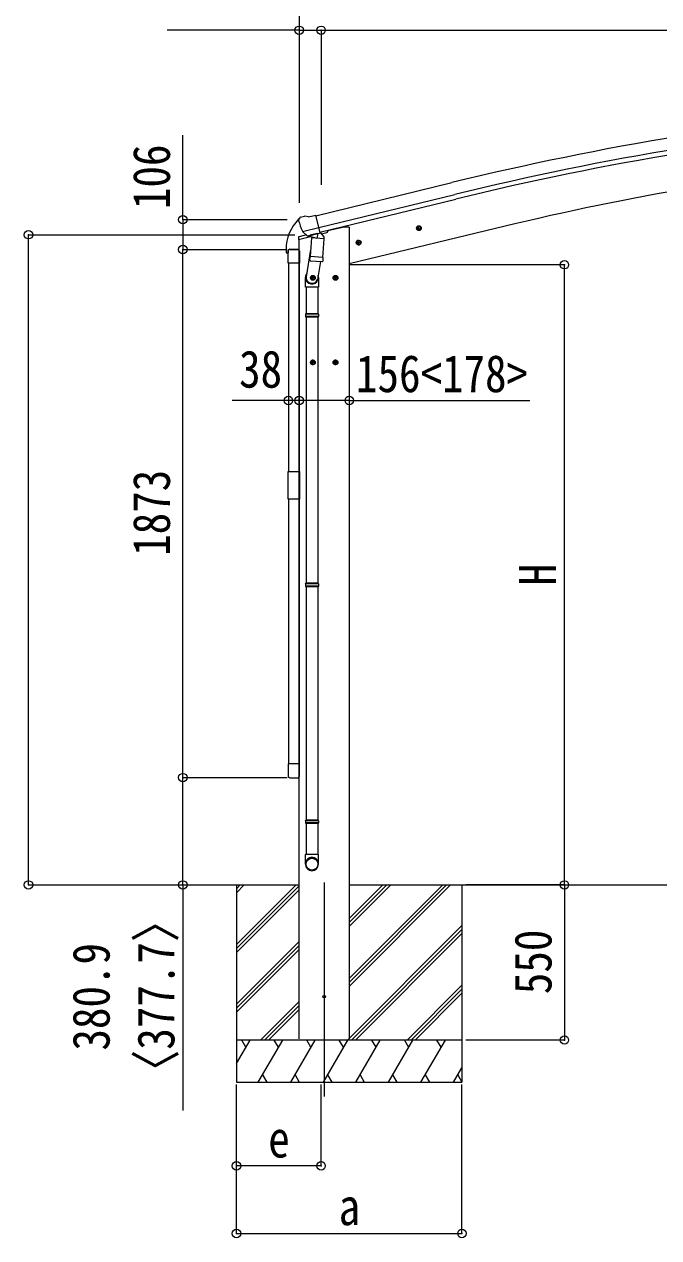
# Model space of a CAD drawing. Units: millimetres at full size, sheet at 1:30. Extents: x -8385 to 8479, y -5853 to 5787.
# Drawn here: x -5523 to -3271, y -2597 to 1707 of the extents above; entities that cross this region are included whole.
import ezdxf
from ezdxf.enums import TextEntityAlignment as Align

# ---------------------------------------------------------------- set-up
doc = ezdxf.new("R2010")
doc.units = ezdxf.units.MM
doc.header["$LTSCALE"] = 30
doc.header["$PDMODE"] = 32
doc.header["$PDSIZE"] = 30
for name, color, linetype, lineweight in [('0-0_0', 7, 'Continuous', 9), ('0-1_本体', 4, 'Continuous', 9), ('0-2_部品', 7, 'Continuous', 9), ('0-8_PARTS2', 2, 'Continuous', 9), ('0-A_寸法', 4, 'Continuous', 9), ('1-1_GLASS', 4, 'Continuous', 9), ('1-2_GLASS_SEAL', 7, 'Continuous', 9), ('1-A', 6, 'Continuous', 9)]:
    doc.layers.add(name, color=color, linetype=linetype, lineweight=lineweight)
doc.styles.add('ＭＳ ゴシック', font='')
doc.styles.get('ＭＳ ゴシック').set_extended_font_data('MS Gothic')

msp = doc.modelspace()

# ---------------------------------------------------------------- linework, layer by layer
at = {"layer": '0-0_0'}
for p, q in [((-5143.76, -1345.53), (-4547.42, -1345.53)), ((-4769.67, -1345.53), (-4769.67, -2045.53)), ((-4769.67, -1556.76), (-4558.44, -1345.53)), ((-4769.67, -1372.91), (-4742.29, -1345.53)), ((-4769.67, -1358.77), (-4756.44, -1345.53)), ((-4769.67, -1570.9), (-4547.42, -1348.65)), ((-4769.67, -1585.04), (-4547.42, -1362.8)), ((-4369.42, -1345.53), (-1897.19, -1345.53)), ((-4369.42, -1705.29), (-4009.66, -1345.53)), ((-4369.42, -1677.01), (-4037.94, -1345.53)), ((-4369.42, -1691.15), (-4023.8, -1345.53)), ((-4369.42, -1493.16), (-4221.79, -1345.53)), ((-4369.42, -1479.02), (-4235.94, -1345.53)), ((-4369.42, -1464.88), (-4250.08, -1345.53)), ((-3969.67, -1345.53), (-3969.67, -2045.53)), ((-4375.82, -1895.53), (-3969.67, -1489.39)), ((-4361.67, -1895.53), (-3969.67, -1503.54)), ((-4769.67, -1768.89), (-4547.42, -1546.64)), ((-4347.53, -1895.53), (-3969.67, -1517.68)), ((-4769.67, -1783.03), (-4547.42, -1560.79)), ((-4769.67, -1797.18), (-4547.42, -1574.93)), ((-4163.68, -1895.53), (-3969.67, -1701.52)), ((-4149.54, -1895.53), (-3969.67, -1715.67)), ((-4684.18, -1895.53), (-4547.42, -1758.77)), ((-4135.4, -1895.53), (-3969.67, -1729.81)), ((-4670.04, -1895.53), (-4547.42, -1772.92)), ((-4655.9, -1895.53), (-4547.42, -1787.06)), ((-3969.67, -1895.53), (-4769.67, -1895.53)), ((-4769.67, -1979.36), (-4721.27, -1895.53)), ((-4736.28, -1921.51), (-4751.28, -1895.53)), ((-4692.41, -2045.53), (-4605.81, -1895.53)), ((-4620.81, -1921.51), (-4635.81, -1895.53)), ((-4576.94, -2045.53), (-4490.34, -1895.53)), ((-4505.34, -1921.51), (-4520.34, -1895.53)), ((-4461.47, -2045.53), (-4374.87, -1895.53)), ((-4389.87, -1921.51), (-4404.87, -1895.53)), ((-4346, -2045.53), (-4259.4, -1895.53)), ((-4274.4, -1921.51), (-4289.4, -1895.53)), ((-4230.53, -2045.53), (-4143.93, -1895.53)), ((-4173.93, -1895.53), (-4158.93, -1921.51)), ((-4115.06, -2045.53), (-4028.45, -1895.53)), ((-4043.46, -1921.51), (-4058.46, -1895.53)), ((-4677.41, -2019.55), (-4662.41, -2045.53)), ((-4561.94, -2019.55), (-4546.94, -2045.53)), ((-4446.47, -2019.55), (-4431.47, -2045.53)), ((-4331, -2019.55), (-4316, -2045.53)), ((-4215.53, -2019.55), (-4200.53, -2045.53)), ((-4100.06, -2019.55), (-4085.06, -2045.53)), ((-3999.59, -2045.53), (-3969.67, -1993.72)), ((-3984.59, -2019.55), (-3969.59, -2045.53)), ((-4769.67, -2045.53), (-3969.67, -2045.53))]:
    msp.add_line(p, q, dxfattribs=at)
at = {"layer": '0-1_本体'}
for p, q in [((-4487.95, 1028.35), (-4005.08, 1145.84)), ((-4477.88, 986.38), (-3994.87, 1103.85)), ((-4473.95, 970.01), (-3990.89, 1087.49)), ((-3781.34, 999.39), (-4369.4, 858.21)), ((-4445.43, 975.72), (-4393.42, 988.21)), ((-4369.42, 988.21), (-4393.42, 988.21)), ((-4369.42, 988.21), (-4369.42, -1891.79)), ((-4547.42, -1891.79), (-4547.42, 944.76))]:
    msp.add_line(p, q, dxfattribs=at)
at = {"layer": '0-1_本体', "color": 6}
for p, q in [((-4960.28, 1014.36), (-4960.28, 908.36)), ((-4960.28, -964.64), (-4960.28, 908.36)), ((-4547.42, 372.83), (-4585.43, 372.83)), ((-3605.91, -1345.53), (-3605.91, -1895.53))]:
    msp.add_line(p, q, dxfattribs=at)
at = {"layer": '0-1_本体'}
for centre, radius, start, end in [((-1392.5, -9596.04), 11054.98, 95.16866, 103.66973), ((-1392.5, -9596.04), 11011.82, 95.16974, 103.66973), ((-1392.5, -9596.04), 10994.98, 95.16974, 103.66973), ((-1626.33, -7996.31), 9250.23, 94.95525, 103.47191)]:
    msp.add_arc(centre, radius, start, end, dxfattribs=at)
at = {"layer": '0-2_部品'}
for p, q in [((-4549.41, 1012.77), (-4549.14, 1011.62)), ((-4545.19, 1021.35), (-4549.05, 1015.05)), ((-4542.1, 1023.6), (-4528.92, 1026.76)), ((-4514.36, 1024.09), (-4527.62, 1026.79)), ((-4514.36, 1024.09), (-4488.43, 1030.31)), ((-4120.06, 991.5), (-4127.36, 989.75)), ((-4119.86, 974.58), (-4124.53, 994.03)), ((-4114.9, 986.06), (-4120.06, 991.5)), ((-4549.99, 944.15), (-4506.96, 954.48)), ((-4549.99, 951.04), (-4549.99, 944.15)), ((-4521.53, 960.23), (-4547.69, 953.95)), ((-4535.36, 972.47), (-4477.85, 986.27)), ((-4518.51, 957.56), (-4534.88, 972.05)), ((-4515.8, 956.99), (-4508.28, 958.8)), ((-4514.96, 957.1), (-4513.43, 957.46)), ((-4513.43, 957.46), (-4476.73, 966.28)), ((-4511.59, 957.24), (-4511.65, 956.49)), ((-4510.89, 955.45), (-4485.07, 949.02)), ((-4503.97, 950.11), (-4508.65, 883.27)), ((-4458.28, 946.91), (-4503.97, 950.11)), ((-4502.2, 953.29), (-4502.43, 950)), ((-4482.68, 964.45), (-4483.7, 949.84)), ((-4476.73, 966.28), (-4475.2, 966.64)), ((-4473.64, 968.75), (-4472.7, 968.68)), ((-4472.7, 968.68), (-4459.39, 953.36)), ((-4468.4, 963.73), (-4449.27, 968.33)), ((-4459.39, 953.36), (-4459.83, 947.02)), ((-4445.43, 976.94), (-4445.43, 973.19)), ((-4131.92, 981.97), (-4112.47, 986.64)), ((-4127.36, 989.75), (-4129.49, 982.55)), ((-4117.03, 978.86), (-4114.9, 986.06)), ((-4506.91, 908.04), (-4522.83, 811.87)), ((-4462.96, 880.08), (-4458.28, 946.91)), ((-4345.85, 930.61), (-4326.4, 935.28)), ((-4341.29, 938.39), (-4343.43, 931.19)), ((-4334, 940.14), (-4341.29, 938.39)), ((-4333.79, 923.22), (-4338.46, 942.67)), ((-4328.83, 934.7), (-4334, 940.14)), ((-4330.96, 927.5), (-4328.83, 934.7)), ((-4509.5, 870.8), (-4508.63, 883.27)), ((-4509.11, 869.45), (-4509.11, 869.45)), ((-4462.96, 880.08), (-4508.65, 883.27)), ((-4507.66, 868.67), (-4465.96, 865.75)), ((-4471.39, 866.13), (-4482.12, 802.54)), ((-4462.97, 880.08), (-4463.86, 867.38)), ((-4498.42, 797.96), (-4498.42, 817.96)), ((-4418.42, 797.96), (-4418.42, 817.96)), ((-4524.98, 774.71), (-4524.98, 809.06)), ((-4488.42, 807.96), (-4508.42, 807.96)), ((-4498.42, 815.47), (-4504.92, 811.72)), ((-4504.92, 811.72), (-4504.92, 804.21)), ((-4504.92, 804.21), (-4498.42, 800.46)), ((-4491.92, 811.72), (-4498.42, 815.47)), ((-4478.98, 809.36), (-4478.98, 774.71)), ((-4408.42, 807.96), (-4428.42, 807.96)), ((-4418.42, 815.47), (-4424.92, 811.72)), ((-4424.92, 811.72), (-4424.92, 804.21)), ((-4424.92, 804.21), (-4418.42, 800.46)), ((-4411.92, 811.72), (-4418.42, 815.47)), ((-4478.98, 774.71), (-4524.98, 774.71)), ((-4522.98, 774.71), (-4522.98, 680.71)), ((-4480.98, 774.71), (-4480.98, 680.71)), ((-4524.98, 678.71), (-4523.98, 680.71)), ((-4478.98, 678.71), (-4524.98, 678.71)), ((-4478.98, 670.71), (-4524.98, 670.71)), ((-4479.98, 680.71), (-4523.98, 680.71)), ((-4479.98, 668.71), (-4523.98, 668.71)), ((-4522.98, 668.71), (-4522.98, -275.48)), ((-4480.98, 668.71), (-4480.98, -275.48)), ((-4478.98, 678.71), (-4479.98, 680.71)), ((-4478.98, 670.71), (-4479.98, 668.71)), ((-4478.98, 678.71), (-4478.98, 670.71)), ((-4498.42, 497.96), (-4498.42, 517.96)), ((-4418.42, 497.96), (-4418.42, 517.96)), ((-4488.42, 507.96), (-4508.42, 507.96)), ((-4498.42, 515.47), (-4504.92, 511.72)), ((-4504.92, 511.72), (-4504.92, 504.21)), ((-4504.92, 504.21), (-4498.42, 500.46)), ((-4491.92, 511.72), (-4498.42, 515.47)), ((-4408.42, 507.96), (-4428.42, 507.96)), ((-4418.42, 515.47), (-4424.92, 511.72)), ((-4424.92, 511.72), (-4424.92, 504.21)), ((-4424.92, 504.21), (-4418.42, 500.46)), ((-4411.92, 511.72), (-4418.42, 515.47)), ((-4524.98, -277.48), (-4523.98, -275.48)), ((-4478.98, -277.48), (-4524.98, -277.48)), ((-4478.98, -285.48), (-4524.98, -285.48)), ((-4479.98, -275.48), (-4523.98, -275.48)), ((-4479.98, -287.48), (-4523.98, -287.48)), ((-4522.98, -287.48), (-4522.98, -1115.67)), ((-4480.98, -287.48), (-4480.98, -1115.67)), ((-4478.98, -277.48), (-4479.98, -275.48)), ((-4478.98, -285.48), (-4479.98, -287.48)), ((-4478.98, -277.48), (-4478.98, -285.48)), ((-4524.98, -1117.67), (-4523.98, -1115.67)), ((-4478.98, -1117.67), (-4524.98, -1117.67)), ((-4479.98, -1115.67), (-4523.98, -1115.67)), ((-4478.98, -1117.67), (-4479.98, -1115.67)), ((-4478.98, -1117.67), (-4478.98, -1125.67)), ((-4478.98, -1125.67), (-4524.98, -1125.67)), ((-4479.98, -1127.67), (-4523.98, -1127.67)), ((-4522.98, -1127.67), (-4522.98, -1237.67)), ((-4480.98, -1127.67), (-4480.98, -1237.67)), ((-4478.98, -1125.67), (-4479.98, -1127.67)), ((-4524.98, -1271.81), (-4524.98, -1237.67)), ((-4478.98, -1237.67), (-4524.98, -1237.67)), ((-4478.98, -1271.81), (-4478.98, -1237.67))]:
    msp.add_line(p, q, dxfattribs=at)
for points in [[(-4483, 964.86), (-4473.27, 967.2), (-4488.43, 1030.31)], [(-4535.63, 973.04), (-4535.04, 972.2), (-4534.88, 972.05)], [(-4483, 964.86), (-4483.23, 964.71), (-4508, 958.77), (-4508.28, 958.8)], [(-4129.49, 982.55), (-4124.33, 977.11), (-4117.03, 978.86)], [(-4343.43, 931.19), (-4338.26, 925.75), (-4330.96, 927.5)], [(-4498.42, 800.46), (-4491.92, 804.21), (-4491.92, 811.72)], [(-4418.42, 800.46), (-4411.92, 804.21), (-4411.92, 811.72)], [(-4524.98, 678.71), (-4524.98, 670.71), (-4523.98, 668.71)], [(-4498.42, 500.46), (-4491.92, 504.21), (-4491.92, 511.72)], [(-4418.42, 500.46), (-4411.92, 504.21), (-4411.92, 511.72)], [(-4524.98, -277.48), (-4524.98, -285.48), (-4523.98, -287.48)], [(-4524.98, -1117.67), (-4524.98, -1125.67), (-4523.98, -1127.67)]]:
    msp.add_lwpolyline(points, dxfattribs=at)
for centre, radius in [((-4122.19, 984.3), 8.5), ((-4122.19, 984.3), 7.7), ((-4122.19, 984.3), 6.5), ((-4336.13, 932.94), 8.5), ((-4336.13, 932.94), 7.7), ((-4336.13, 932.94), 6.5), ((-4498.42, 807.96), 8.5), ((-4498.42, 807.96), 7.7), ((-4498.42, 807.96), 6.5), ((-4418.42, 807.96), 8.5), ((-4418.42, 807.96), 7.7), ((-4418.42, 807.96), 6.5), ((-4498.42, 507.96), 8.5), ((-4498.42, 507.96), 7.7), ((-4498.42, 507.96), 6.5), ((-4418.42, 507.96), 8.5), ((-4418.42, 507.96), 7.7), ((-4418.42, 507.96), 6.5), ((-4458.42, -1741.79), 4.5)]:
    msp.add_circle(centre, radius, dxfattribs=at)
for centre, radius, start, end in [((-4352.33, 1058.87), 202.4, 193.5, 205.09125), ((-4540.93, 1018.74), 5, 103.5, 148.5), ((-4528.21, 1023.85), 3, 78.5, 103.5), ((-4546.99, 951.04), 3, 103.5, 180), ((-4515.08, 957.58), 0.5, 248.23754, 283.5), ((-4512.09, 957.27), 0.5, 356, 103.5), ((-4510.65, 956.43), 1, 176, 256), ((-4484.72, 949.99), 1.03, 250.03897, 351.96569), ((-4482.08, 964.37), 0.604, 100.59842, 172.20595), ((-4475.31, 967.13), 0.5, 283.5, 318.76246), ((-4450.43, 973.19), 5, 283.5, 0), ((-4507.56, 870.63), 1.95, 175.04017, 217.47766), ((-4507.52, 870.66), 2, 217.40962, 266), ((-4465.82, 867.75), 2, 266, 349.46843), ((-4494.98, 809.06), 30, 177.45142, 180)]:
    msp.add_arc(centre, radius, start, end, dxfattribs=at)
for centre, major_axis, ratio, start_param, end_param in [((-4546.49, 1013.49), (-1.57, -2.57), 0.99628, 4.712389, 5.4996506), ((-4516.52, 959.81), (-0.73, -2.92), 0.997631, 5.8041905, 6.6006116), ((-4516.46, 960.04), (2.63, 3.16), 0.650902, 4.0958226, 4.1686332), ((-4516.49, 959.91), (-0.73, -2.92), 0.997631, 0.3902369, 0.4789948), ((-4501.98, 809.36), (23, 0), 0.996195, 2.5560258, 6.5663028), ((-4501.98, 809.36), (21, 0), 0.996195, 2.9349147, 5.9512394), ((-4501.98, -1270.07), (-23, 0), 0.996195, 3.1415927, 6.2831853), ((-4501.98, -1271.81), (-23, 0), 0.996195, 3.1415927, 6.2831853), ((-4501.98, -1271.81), (0, -23.43), 0.981806, 4.712389, 7.8539816)]:
    msp.add_ellipse(centre, major_axis=major_axis, ratio=ratio, start_param=start_param, end_param=end_param, dxfattribs=at)
msp.add_ellipse((-4501.98, -1271.81), major_axis=(21, 0), ratio=0.996195, dxfattribs=at)
at = {"layer": '0-8_PARTS2'}
msp.add_line((-4458.42, -1336.32), (-4458.42, -2095.53), dxfattribs=at)
at = {"layer": '0-A_寸法', "color": 6}
for p, q in [((-4547.42, 2002.83), (-4547.42, 1686.21)), ((-4547.42, 1686.21), (-5015.53, 1686.21)), ((-4547.42, 1686.21), (-4547.42, 1073.98)), ((-4547.42, 1686.21), (-4469.42, 1686.21)), ((-4469.42, 1686.21), (-4469.42, 1138.35)), ((-4469.42, 1686.21), (-1848.42, 1686.21)), ((-5508, 960.87), (-4562.92, 960.87)), ((-5508, -1345.53), (-5508, 960.87)), ((-4369.42, 372.83), (-4547.42, 372.83)), ((-4369.42, 372.83), (-3728.69, 372.83)), ((-5508, -1345.53), (-4779.89, -1345.53)), ((-4960.03, -1345.53), (-4960.03, -2145.53)), ((-4769.67, -2581.9), (-4769.67, -2052.95)), ((-4769.67, -2341.92), (-4769.67, -2052.95)), ((-4469.42, -2341.92), (-4469.42, -2052.95)), ((-3969.67, -2581.9), (-3969.67, -2052.95)), ((-4469.42, -2341.92), (-4769.67, -2341.92)), ((-4769.67, -2581.9), (-3969.67, -2581.9))]:
    msp.add_line(p, q, dxfattribs=at)
for p in [(-4547.42, 1686.21), (-4469.42, 1686.21), (-5508, 960.87), (-4547.42, 372.83), (-4369.42, 372.83), (-5508, -1345.53), (-4960.03, -1345.53), (-4769.67, -2341.92), (-4469.42, -2341.92), (-4769.67, -2581.9), (-3969.67, -2581.9)]:
    msp.add_point(p, dxfattribs=at)
at = {"layer": '1-1_GLASS'}
for p, q in [((-4585.43, 859.86), (-4585.43, 120.86)), ((-4547.42, 859.86), (-4547.42, 120.86)), ((-4585.43, 22.86), (-4585.43, -916.14)), ((-4547.42, 22.86), (-4547.42, -916.14))]:
    msp.add_line(p, q, dxfattribs=at)
at = {"layer": '1-2_GLASS_SEAL'}
for p, q in [((-4593.93, 908.34), (-4593.93, 896.59)), ((-4580.93, 909.06), (-4551.93, 909.06)), ((-4580.66, 909.35), (-4547.42, 909.35)), ((-4593.43, 896.09), (-4587.16, 896.09)), ((-4586.66, 903.35), (-4586.66, 896.59)), ((-4586.43, 859.86), (-4586.43, 903.56)), ((-4546.43, 903.56), (-4546.43, 859.86)), ((-4546.43, 859.86), (-4586.43, 859.86)), ((-4586.43, -916.14), (-4586.43, -959.84)), ((-4580.93, -965.34), (-4551.93, -965.34))]:
    msp.add_line(p, q, dxfattribs=at)
msp.add_lwpolyline([(-4586.42, 120.86), (-4546.42, 120.86), (-4546.42, 22.86), (-4586.42, 22.86)], close=True, dxfattribs=at)
msp.add_lwpolyline([(-4546.43, -959.84), (-4546.43, -916.14), (-4586.43, -916.14)], dxfattribs=at)
for centre, radius, start, end in [((-4441.67, 908.34), 152.26, 135.14293, 180), ((-4545.18, 1010.37), 6.95, 105.94697, 129.45641), ((-4580.66, 903.35), 6, 90, 180), ((-4580.93, 903.56), 5.5, 90, 180), ((-4551.93, 903.56), 5.5, 0, 90), ((-4593.43, 896.59), 0.5, 180, 270), ((-4587.16, 896.59), 0.5, 270, 0), ((-4580.93, -959.84), 5.5, 180, 270), ((-4551.93, -959.84), 5.5, 270, 0)]:
    msp.add_arc(centre, radius, start, end, dxfattribs=at)
at = {"layer": '1-A'}
for p, q in [((-4960.28, 1014.36), (-4960.28, 1314.36)), ((-4960.28, 1014.36), (-4589.69, 1014.36)), ((-4960.28, 908.36), (-4589.69, 908.36)), ((-3605.91, 854.47), (-4368.67, 854.47)), ((-3605.91, -1345.53), (-3605.91, 854.47)), ((-4585.43, 372.83), (-4785.43, 372.83)), ((-4960.28, -964.64), (-4589.69, -964.64)), ((-4960.28, -964.64), (-4589.69, -964.64)), ((-4960.28, -1345.53), (-4960.28, -964.64)), ((-3605.91, -1345.53), (-3955.27, -1345.53)), ((-3605.91, -1895.53), (-3955.27, -1895.53))]:
    msp.add_line(p, q, dxfattribs=at)
for p in [(-4960.28, 1014.36), (-4960.28, 908.36), (-3605.91, 854.47), (-4585.43, 372.83), (-4547.42, 372.83), (-4960.28, -964.64), (-4960.28, -1345.53), (-3605.91, -1345.53), (-3605.91, -1895.53)]:
    msp.add_point(p, dxfattribs=at)

# ---------------------------------------------------------------- texts
at = {"layer": '0-A_寸法', "color": 7, "style": 'ＭＳ ゴシック', "width": 0.85}
for s, p in [('156<178>', (-4345.47, 362.83)), ('e', (-4657.17, -2351.92)), ('a', (-4407.17, -2591.9))]:
    msp.add_text(s, height=132, dxfattribs=at).set_placement(p, align=Align.BOTTOM_LEFT)
at = {"layer": '1-A', "color": 7, "style": 'ＭＳ ゴシック', "width": 0.85}
for s, p in [('106', (-4966.28, 1051.86)), ('1873', (-4966.28, -178.14)), ('H', (-3595.91, -283.03)), ('〈377.7〉', (-4950.28, -2083.03)), ('550', (-3611.91, -1733.03)), ('380.9', (-5180.39, -1933.03))]:
    msp.add_text(s, height=132, rotation=90, dxfattribs=at).set_placement(p, align=Align.BOTTOM_LEFT)
msp.add_text('38', height=132, dxfattribs=at).set_placement((-4760.43, 378.83), align=Align.BOTTOM_LEFT)

doc.saveas('drawing.dxf')
